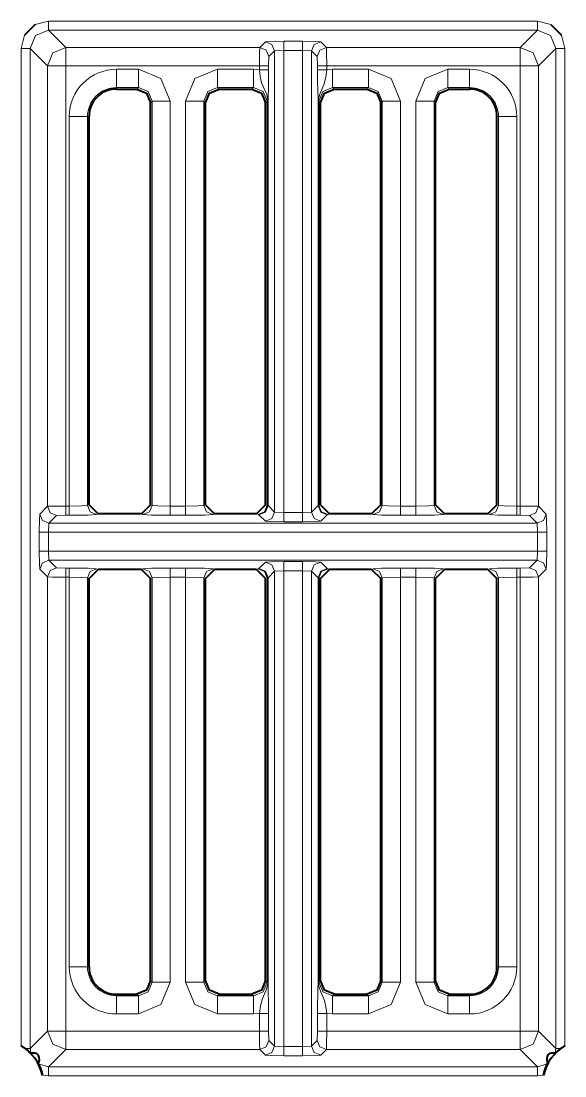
# Model space of a CAD drawing. Header units: millimetres. Extents: x 0 to 2941, y -405 to 1422.
# Drawn here: x 484.1 to 513.9, y 348.7 to 406.4 of the extents above; entities that cross this region are included whole.
import ezdxf

# ---------------------------------------------------------------- set-up
doc = ezdxf.new("R2010")
doc.units = ezdxf.units.MM
doc.layers.add('FINE', color=9, linetype='Continuous')
doc.layers.add('OUTLINE', color=7, linetype='Continuous')

msp = doc.modelspace()

# ---------------------------------------------------------------- linework, layer by layer
at = {"layer": 'FINE', "lineweight": 9}
for p, q in [((485.579, 406.427), (484.852, 406.239)), ((512.354, 406.427), (485.579, 406.427)), ((513.081, 406.239), (512.354, 406.427)), ((486.523, 404.984), (485.579, 405.928)), ((485.579, 405.928), (512.354, 405.928)), ((512.354, 405.928), (511.41, 404.984)), ((484.268, 405.655), (484.08, 404.928)), ((497.457, 405.299), (497.142, 404.984)), ((499.483, 405.324), (498.457, 405.324)), ((500.797, 404.984), (500.482, 405.299)), ((484.08, 404.928), (484.08, 350.348)), ((484.579, 404.928), (485.523, 403.984)), ((484.579, 350.203), (484.579, 404.928)), ((497.142, 404.984), (486.523, 404.984)), ((497.642, 404.484), (497.957, 404.799)), ((497.957, 404.799), (497.957, 379.558)), ((498.457, 379.532), (498.457, 404.825)), ((499.483, 404.825), (499.483, 379.532)), ((499.483, 404.825), (499.982, 404.799)), ((499.982, 404.799), (500.298, 404.484)), ((499.982, 379.558), (499.982, 404.799)), ((511.41, 404.984), (500.797, 404.984)), ((512.41, 403.984), (513.354, 404.928)), ((497.629, 403.984), (497.642, 404.484)), ((500.298, 404.484), (500.31, 403.984)), ((485.523, 403.984), (485.523, 379.873)), ((486.523, 403.984), (497.129, 403.984)), ((486.523, 379.886), (486.523, 403.984)), ((490.502, 403.788), (489.299, 403.788)), ((496.802, 403.788), (494.837, 403.788)), ((497.129, 403.758), (496.802, 403.788)), ((497.129, 403.984), (497.129, 403.758)), ((497.629, 403.758), (497.629, 403.984)), ((500.31, 403.984), (500.31, 403.758)), ((500.81, 403.758), (500.81, 403.984)), ((501.137, 403.788), (500.81, 403.758)), ((503.102, 403.788), (501.137, 403.788)), ((508.635, 403.788), (507.437, 403.788)), ((489.299, 402.708), (489.299, 402.79)), ((489.299, 402.79), (490.502, 402.79)), ((490.502, 402.79), (490.421, 402.708)), ((494.919, 402.708), (494.837, 402.79)), ((494.837, 402.79), (496.802, 402.79)), ((496.802, 402.79), (496.721, 402.708)), ((501.219, 402.708), (501.137, 402.79)), ((501.137, 402.79), (503.102, 402.79)), ((503.102, 402.79), (503.021, 402.708)), ((507.519, 402.708), (507.437, 402.79)), ((491.17, 401.959), (491.251, 402.041)), ((491.251, 402.041), (491.251, 379.923)), ((492.25, 379.886), (492.25, 402.041)), ((493.09, 402.041), (493.09, 379.886)), ((494.088, 402.041), (494.17, 401.959)), ((494.088, 379.923), (494.088, 402.041)), ((497.47, 401.959), (497.551, 402.041)), ((497.551, 402.041), (497.551, 379.923)), ((497.6, 379.915), (497.6, 402.041)), ((500.34, 402.041), (500.34, 379.915)), ((500.356, 379.915), (500.356, 402.041)), ((500.388, 402.041), (500.47, 401.959)), ((500.388, 379.923), (500.388, 402.041)), ((503.77, 401.959), (503.851, 402.041)), ((503.851, 402.041), (503.851, 379.923)), ((504.85, 379.886), (504.85, 402.041)), ((505.69, 402.041), (505.69, 379.886)), ((506.688, 402.041), (506.77, 401.959)), ((506.688, 379.923), (506.688, 402.041)), ((486.719, 401.208), (486.719, 379.886)), ((487.717, 401.208), (487.799, 401.208)), ((487.717, 379.923), (487.717, 401.208)), ((510.135, 401.208), (510.216, 401.208)), ((510.216, 401.208), (510.216, 379.923)), ((485.523, 379.873), (485.103, 379.453)), ((486.719, 379.886), (486.523, 379.886)), ((487.799, 379.964), (487.717, 379.923)), ((491.251, 379.923), (491.17, 379.964)), ((493.09, 379.886), (492.25, 379.886)), ((494.17, 379.964), (494.088, 379.923)), ((497.551, 379.923), (497.47, 379.964)), ((497.583, 379.915), (497.551, 379.923)), ((497.957, 379.558), (497.6, 379.915)), ((500.34, 379.915), (499.982, 379.558)), ((500.388, 379.923), (500.356, 379.915)), ((500.47, 379.964), (500.388, 379.923)), ((503.851, 379.923), (503.77, 379.964)), ((505.69, 379.886), (504.85, 379.886)), ((506.77, 379.964), (506.688, 379.923)), ((510.216, 379.923), (510.135, 379.964)), ((485.603, 378.953), (486.023, 379.373)), ((486.023, 379.373), (486.523, 379.386)), ((486.523, 379.386), (486.719, 379.386)), ((488.216, 379.423), (488.298, 379.464)), ((490.67, 379.464), (490.752, 379.423)), ((492.25, 379.386), (493.09, 379.386)), ((494.588, 379.423), (494.67, 379.464)), ((496.97, 379.464), (497.052, 379.423)), ((497.052, 379.423), (497.1, 379.415)), ((497.1, 379.415), (497.457, 379.058)), ((498.457, 379.532), (497.957, 379.558)), ((499.483, 379.532), (498.457, 379.532)), ((499.982, 379.558), (499.483, 379.532)), ((500.482, 379.058), (500.839, 379.415)), ((500.839, 379.415), (500.888, 379.423)), ((500.888, 379.423), (500.97, 379.464)), ((507.187, 379.423), (507.27, 379.464)), ((512.33, 378.953), (512.356, 378.453)), ((485.078, 378.453), (485.078, 377.427)), ((512.855, 377.427), (512.855, 378.453)), ((512.356, 377.427), (485.578, 377.427)), ((485.603, 376.928), (485.578, 377.427)), ((512.356, 377.427), (512.33, 376.928)), ((485.103, 376.428), (485.523, 376.008)), ((485.603, 376.928), (512.33, 376.928)), ((486.023, 376.508), (485.603, 376.928)), ((486.523, 376.495), (486.023, 376.508)), ((486.719, 376.495), (486.523, 376.495)), ((488.298, 376.417), (488.216, 376.458)), ((490.752, 376.458), (490.67, 376.417)), ((493.09, 376.495), (492.25, 376.495)), ((494.67, 376.417), (494.588, 376.458)), ((497.052, 376.458), (496.97, 376.417)), ((503.352, 376.458), (503.27, 376.417)), ((505.69, 376.495), (504.85, 376.495)), ((507.27, 376.417), (507.187, 376.458)), ((509.717, 376.458), (509.635, 376.417)), ((511.41, 376.495), (511.215, 376.495)), ((511.91, 376.508), (511.41, 376.495)), ((512.33, 376.928), (511.91, 376.508)), ((512.41, 376.008), (512.83, 376.428)), ((485.523, 376.008), (485.523, 351.147)), ((486.523, 351.147), (486.523, 375.995)), ((491.17, 375.917), (491.251, 375.958)), ((492.25, 353.84), (492.25, 375.995)), ((494.088, 353.84), (494.088, 375.958)), ((494.088, 375.958), (494.17, 375.917)), ((497.47, 375.917), (497.551, 375.958)), ((497.551, 375.958), (497.583, 375.966)), ((497.551, 375.958), (497.551, 353.84)), ((497.583, 375.966), (497.583, 353.84)), ((497.6, 375.966), (497.957, 376.323)), ((497.6, 353.84), (497.6, 375.966)), ((497.957, 376.323), (498.457, 376.349)), ((497.957, 376.323), (497.957, 350.331)), ((498.457, 350.306), (498.457, 376.349)), ((498.457, 376.349), (499.483, 376.349)), ((499.483, 376.349), (499.483, 350.306)), ((499.483, 376.349), (499.982, 376.323)), ((499.982, 376.323), (500.34, 375.966)), ((499.982, 350.331), (499.982, 376.323)), ((500.34, 375.966), (500.34, 353.84)), ((500.356, 353.84), (500.356, 375.966)), ((500.356, 375.966), (500.388, 375.958)), ((500.388, 375.958), (500.47, 375.917)), ((500.388, 353.84), (500.388, 375.958)), ((504.85, 353.84), (504.85, 375.995)), ((504.85, 375.995), (505.69, 375.995)), ((505.69, 375.995), (505.69, 353.84)), ((511.215, 375.995), (511.41, 375.995)), ((511.215, 354.672), (511.215, 375.995)), ((511.41, 375.995), (511.41, 351.147)), ((512.41, 351.147), (512.41, 376.008)), ((510.216, 354.672), (510.135, 354.672)), ((494.17, 353.921), (494.088, 353.84)), ((497.551, 353.84), (497.47, 353.921)), ((500.47, 353.921), (500.388, 353.84)), ((503.851, 353.84), (503.77, 353.921)), ((506.77, 353.921), (506.688, 353.84)), ((494.837, 353.091), (494.919, 353.172)), ((496.802, 353.091), (494.837, 353.091)), ((496.721, 353.172), (496.802, 353.091)), ((501.137, 353.091), (501.219, 353.172)), ((503.102, 353.091), (501.137, 353.091)), ((503.021, 353.172), (503.102, 353.091)), ((507.437, 353.091), (507.519, 353.172)), ((508.635, 353.091), (507.437, 353.091)), ((508.635, 353.172), (508.635, 353.091)), ((496.802, 352.092), (497.129, 352.123)), ((497.129, 352.123), (497.129, 351.147)), ((497.629, 351.147), (497.629, 352.123)), ((500.81, 351.147), (500.81, 352.123)), ((500.81, 352.123), (501.137, 352.092)), ((494.837, 352.092), (496.802, 352.092)), ((501.137, 352.092), (503.102, 352.092)), ((507.437, 352.092), (508.635, 352.092)), ((485.523, 351.147), (484.579, 350.203)), ((497.129, 351.147), (486.523, 351.147)), ((497.642, 350.647), (497.629, 351.147)), ((511.41, 351.147), (500.81, 351.147)), ((497.957, 350.331), (497.642, 350.647)), ((500.298, 350.647), (499.982, 350.331)), ((484.613, 349.948), (484.579, 350.203)), ((485.579, 349.203), (486.523, 350.147)), ((486.523, 350.147), (497.142, 350.147)), ((498.457, 350.306), (497.957, 350.331)), ((499.483, 350.306), (498.457, 350.306)), ((499.982, 350.331), (499.483, 350.306)), ((500.482, 349.832), (500.797, 350.147)), ((500.797, 350.147), (511.41, 350.147)), ((511.41, 350.147), (512.354, 349.203)), ((513.354, 350.203), (513.321, 349.948)), ((485.579, 349.203), (485.04, 349.361)), ((498.457, 349.806), (499.483, 349.806)), ((512.893, 349.361), (512.354, 349.203)), ((485.256, 348.739), (485.579, 348.703)), ((512.354, 349.203), (485.579, 349.203))]:
    msp.add_line(p, q, dxfattribs=at)
for points in [[(485.579, 405.928), (485.579, 406.078), (485.579, 406.427)], [(512.354, 405.928), (512.354, 406.078), (512.354, 406.427)], [(484.579, 404.928), (484.872, 405.635), (485.579, 405.928)], [(512.354, 405.928), (513.061, 405.635), (513.354, 404.928)], [(498.457, 405.324), (497.759, 405.317), (497.457, 405.299)], [(497.457, 405.299), (497.81, 405.152), (497.957, 404.799)], [(498.457, 405.324), (498.457, 405.173), (498.457, 404.825)], [(499.483, 405.324), (499.483, 405.173), (499.483, 404.825)], [(500.482, 405.299), (500.18, 405.317), (499.483, 405.324)], [(500.482, 405.299), (500.129, 405.152), (499.982, 404.799)], [(513.853, 350.348), (513.853, 404.928), (513.665, 405.655)], [(484.08, 404.928), (484.429, 404.928), (484.579, 404.928)], [(486.523, 404.984), (485.816, 404.691), (485.523, 403.984)], [(486.523, 403.984), (486.523, 404.682), (486.523, 404.984)], [(497.142, 404.984), (497.133, 404.682), (497.129, 403.984)], [(497.142, 404.984), (497.495, 404.837), (497.642, 404.484)], [(497.957, 404.799), (498.457, 404.825), (499.483, 404.825)], [(500.797, 404.984), (500.444, 404.837), (500.298, 404.484)], [(500.81, 403.984), (500.806, 404.682), (500.797, 404.984)], [(512.41, 403.984), (512.117, 404.691), (511.41, 404.984)], [(511.41, 403.984), (511.41, 404.682), (511.41, 404.984)], [(513.354, 404.928), (513.354, 350.203), (512.41, 351.147)], [(513.354, 404.928), (513.504, 404.928), (513.853, 404.928)], [(485.523, 403.984), (485.825, 403.984), (486.523, 403.984)], [(489.299, 402.79), (489.299, 403.1), (489.299, 403.788)], [(490.502, 402.79), (490.502, 403.1), (490.502, 403.788)], [(492.25, 402.041), (491.738, 403.277), (490.502, 403.788)], [(494.837, 403.788), (493.601, 403.277), (493.09, 402.041)], [(494.837, 403.788), (494.837, 403.1), (494.837, 402.79)], [(496.802, 403.788), (496.802, 403.1), (496.802, 402.79)], [(497.129, 403.984), (497.478, 403.984), (497.629, 403.984)], [(497.129, 403.758), (497.478, 403.758), (497.629, 403.758)], [(497.129, 403.758), (497.172, 403.394), (497.25, 403.051), (497.475, 402.533), (497.526, 402.396), (497.555, 402.289), (497.578, 402.144), (497.583, 402.074), (497.583, 402.041), (497.583, 379.915)], [(497.6, 402.041), (497.6, 402.053), (497.6, 402.081), (497.601, 402.14), (497.603, 402.189), (497.605, 402.263), (497.62, 402.757), (497.627, 403.228), (497.629, 403.758)], [(500.81, 403.984), (500.461, 403.984), (500.31, 403.984)], [(500.81, 403.758), (500.461, 403.758), (500.31, 403.758)], [(500.31, 403.758), (500.313, 403.166), (500.323, 402.618), (500.336, 402.21), (500.339, 402.102), (500.339, 402.068), (500.34, 402.041)], [(500.356, 402.041), (500.358, 402.111), (500.367, 402.198), (500.427, 402.437), (500.649, 402.937), (500.76, 403.351), (500.81, 403.758)], [(500.81, 403.984), (511.41, 403.984), (511.41, 379.886)], [(501.137, 403.788), (501.137, 403.1), (501.137, 402.79)], [(503.102, 403.788), (503.102, 403.1), (503.102, 402.79)], [(504.85, 402.041), (504.338, 403.277), (503.102, 403.788)], [(507.437, 403.788), (506.201, 403.277), (505.69, 402.041)], [(507.437, 403.788), (507.437, 403.1), (507.437, 402.79)], [(508.635, 403.788), (508.635, 403.1), (508.635, 402.79)], [(511.41, 403.984), (512.108, 403.984), (512.41, 403.984)], [(512.83, 379.453), (512.41, 379.873), (512.41, 403.984)], [(490.502, 402.79), (491.033, 402.572), (491.251, 402.041)], [(494.088, 402.041), (494.306, 402.572), (494.837, 402.79)], [(496.802, 402.79), (497.333, 402.572), (497.551, 402.041)], [(500.356, 402.041), (500.377, 402.041), (500.388, 402.041), (500.606, 402.572), (501.137, 402.79)], [(503.102, 402.79), (503.633, 402.572), (503.851, 402.041)], [(506.688, 402.041), (506.906, 402.572), (507.437, 402.79)], [(507.437, 402.79), (508.635, 402.79), (508.635, 402.708)], [(491.251, 402.041), (491.561, 402.041), (492.25, 402.041)], [(493.09, 402.041), (493.778, 402.041), (494.088, 402.041)], [(497.551, 402.041), (497.562, 402.041), (497.583, 402.041)], [(497.583, 402.041), (497.595, 402.041), (497.6, 402.041)], [(500.356, 402.041), (500.344, 402.041), (500.34, 402.041)], [(503.851, 402.041), (504.161, 402.041), (504.85, 402.041)], [(505.69, 402.041), (506.378, 402.041), (506.688, 402.041)], [(486.719, 401.208), (487.407, 401.208), (487.717, 401.208)], [(511.215, 401.208), (510.526, 401.208), (510.216, 401.208)], [(511.41, 379.886), (511.215, 379.886), (511.215, 401.208)], [(486.523, 379.886), (485.825, 379.882), (485.523, 379.873)], [(486.023, 379.373), (485.67, 379.52), (485.523, 379.873)], [(486.523, 379.386), (486.523, 379.537), (486.523, 379.886)], [(487.717, 379.923), (487.407, 379.897), (486.719, 379.886)], [(486.719, 379.886), (486.719, 379.537), (486.719, 379.386)], [(487.717, 379.923), (487.864, 379.57), (488.216, 379.423)], [(490.752, 379.423), (491.104, 379.57), (491.251, 379.923)], [(492.25, 379.886), (491.561, 379.897), (491.251, 379.923)], [(492.25, 379.386), (492.25, 379.537), (492.25, 379.886)], [(494.088, 379.923), (493.778, 379.897), (493.09, 379.886)], [(493.09, 379.386), (493.09, 379.537), (493.09, 379.886)], [(494.588, 379.423), (494.235, 379.57), (494.088, 379.923)], [(497.551, 379.923), (497.405, 379.57), (497.052, 379.423)], [(497.6, 379.915), (497.453, 379.562), (497.1, 379.415)], [(497.583, 379.915), (497.44, 379.563), (497.1, 379.415)], [(497.6, 379.915), (497.595, 379.915), (497.583, 379.915)], [(500.34, 379.915), (500.486, 379.562), (500.839, 379.415)], [(500.356, 379.915), (500.344, 379.915), (500.34, 379.915)], [(500.356, 379.915), (500.499, 379.563), (500.839, 379.415)], [(500.388, 379.923), (500.535, 379.57), (500.888, 379.423)], [(503.851, 379.923), (503.704, 379.57), (503.352, 379.423)], [(504.85, 379.886), (504.161, 379.897), (503.851, 379.923)], [(504.85, 379.886), (504.85, 379.537), (504.85, 379.386)], [(506.688, 379.923), (506.378, 379.897), (505.69, 379.886)], [(505.69, 379.886), (505.69, 379.537), (505.69, 379.386)], [(506.688, 379.923), (506.835, 379.57), (507.187, 379.423)], [(509.717, 379.423), (510.07, 379.57), (510.216, 379.923)], [(511.215, 379.886), (510.526, 379.897), (510.216, 379.923)], [(511.215, 379.386), (511.215, 379.537), (511.215, 379.886)], [(511.41, 379.386), (511.41, 379.537), (511.41, 379.886)], [(512.41, 379.873), (512.108, 379.882), (511.41, 379.886)], [(511.91, 379.373), (512.263, 379.52), (512.41, 379.873)], [(485.103, 379.453), (485.085, 379.151), (485.078, 378.453)], [(485.603, 378.953), (485.25, 379.1), (485.103, 379.453)], [(511.91, 379.373), (512.33, 378.953), (485.603, 378.953)], [(486.719, 379.386), (487.751, 379.397), (488.216, 379.423)], [(490.752, 379.423), (491.217, 379.397), (492.25, 379.386)], [(493.09, 379.386), (494.122, 379.397), (494.588, 379.423)], [(497.957, 379.558), (497.81, 379.204), (497.457, 379.058)], [(498.457, 379.532), (498.457, 379.183), (498.457, 379.033)], [(499.483, 379.532), (499.483, 379.183), (499.483, 379.033)], [(499.982, 379.558), (500.129, 379.204), (500.482, 379.058)], [(503.27, 379.464), (503.352, 379.423), (503.817, 379.397), (504.85, 379.386)], [(504.85, 379.386), (505.69, 379.386), (506.722, 379.397), (507.187, 379.423)], [(509.635, 379.464), (509.717, 379.423), (510.182, 379.397), (511.215, 379.386)], [(511.215, 379.386), (511.41, 379.386), (511.91, 379.373)], [(512.33, 378.953), (512.683, 379.1), (512.83, 379.453)], [(512.855, 378.453), (512.848, 379.151), (512.83, 379.453)], [(485.578, 377.427), (485.578, 378.453), (485.603, 378.953)], [(497.457, 379.058), (497.759, 379.04), (498.457, 379.033)], [(498.457, 379.033), (499.483, 379.033), (500.18, 379.04), (500.482, 379.058)], [(485.578, 378.453), (485.229, 378.453), (485.078, 378.453)], [(485.578, 378.453), (512.356, 378.453), (512.356, 377.427)], [(512.356, 378.453), (512.704, 378.453), (512.855, 378.453)], [(485.578, 377.427), (485.229, 377.427), (485.078, 377.427)], [(485.078, 377.427), (485.085, 376.73), (485.103, 376.428)], [(512.356, 377.427), (512.704, 377.427), (512.855, 377.427)], [(512.83, 376.428), (512.848, 376.73), (512.855, 377.427)], [(485.603, 376.928), (485.25, 376.781), (485.103, 376.428)], [(486.023, 376.508), (485.67, 376.361), (485.523, 376.008)], [(486.523, 376.495), (486.523, 376.344), (486.523, 375.995)], [(486.719, 376.495), (486.719, 376.344), (486.719, 375.995)], [(488.216, 376.458), (487.751, 376.484), (486.719, 376.495)], [(488.216, 376.458), (487.864, 376.311), (487.717, 375.958)], [(492.25, 376.495), (491.217, 376.484), (490.752, 376.458)], [(491.251, 375.958), (491.104, 376.311), (490.752, 376.458)], [(492.25, 375.995), (492.25, 376.344), (492.25, 376.495)], [(493.09, 375.995), (493.09, 376.344), (493.09, 376.495)], [(494.588, 376.458), (494.122, 376.484), (493.09, 376.495)], [(494.088, 375.958), (494.235, 376.311), (494.588, 376.458)], [(497.457, 376.823), (497.1, 376.466), (497.052, 376.458)], [(497.052, 376.458), (497.405, 376.311), (497.551, 375.958)], [(497.1, 376.466), (497.453, 376.319), (497.6, 375.966)], [(497.1, 376.466), (497.44, 376.318), (497.583, 375.966)], [(499.483, 376.848), (498.457, 376.848), (497.759, 376.841), (497.457, 376.823)], [(497.457, 376.823), (497.81, 376.676), (497.957, 376.323)], [(498.457, 376.848), (498.457, 376.697), (498.457, 376.349)], [(499.483, 376.848), (499.483, 376.697), (499.483, 376.349)], [(500.839, 376.466), (500.482, 376.823), (500.18, 376.841), (499.483, 376.848)], [(500.482, 376.823), (500.129, 376.676), (499.982, 376.323)], [(500.839, 376.466), (500.486, 376.319), (500.34, 375.966)], [(500.839, 376.466), (500.499, 376.318), (500.356, 375.966)], [(500.888, 376.458), (500.535, 376.311), (500.388, 375.958)], [(500.97, 376.417), (500.888, 376.458), (500.839, 376.466)], [(504.85, 376.495), (503.817, 376.484), (503.352, 376.458)], [(503.352, 376.458), (503.704, 376.311), (503.851, 375.958)], [(504.85, 376.495), (504.85, 376.344), (504.85, 375.995)], [(505.69, 376.495), (505.69, 376.344), (505.69, 375.995)], [(507.187, 376.458), (506.722, 376.484), (505.69, 376.495)], [(507.187, 376.458), (506.835, 376.311), (506.688, 375.958)], [(511.215, 376.495), (510.182, 376.484), (509.717, 376.458)], [(510.216, 375.958), (510.07, 376.311), (509.717, 376.458)], [(511.215, 375.995), (511.215, 376.344), (511.215, 376.495)], [(511.41, 376.495), (511.41, 376.344), (511.41, 375.995)], [(511.91, 376.508), (512.263, 376.361), (512.41, 376.008)], [(512.33, 376.928), (512.683, 376.781), (512.83, 376.428)], [(485.523, 376.008), (485.825, 375.999), (486.523, 375.995)], [(486.523, 375.995), (486.719, 375.995), (486.719, 354.672)], [(486.719, 375.995), (487.407, 375.984), (487.717, 375.958)], [(487.799, 354.672), (487.717, 354.672), (487.717, 375.958), (487.799, 375.917)], [(491.251, 375.958), (491.251, 353.84), (491.17, 353.921)], [(491.251, 375.958), (491.561, 375.984), (492.25, 375.995)], [(492.25, 375.995), (493.09, 375.995), (493.09, 353.84)], [(493.09, 375.995), (493.778, 375.984), (494.088, 375.958)], [(497.583, 375.966), (497.595, 375.966), (497.6, 375.966)], [(500.34, 375.966), (500.344, 375.966), (500.356, 375.966)], [(503.77, 375.917), (503.851, 375.958), (503.851, 353.84)], [(503.851, 375.958), (504.161, 375.984), (504.85, 375.995)], [(505.69, 375.995), (506.378, 375.984), (506.688, 375.958)], [(506.688, 353.84), (506.688, 375.958), (506.77, 375.917)], [(510.135, 375.917), (510.216, 375.958), (510.216, 354.672)], [(510.216, 375.958), (510.526, 375.984), (511.215, 375.995)], [(511.41, 375.995), (512.108, 375.999), (512.41, 376.008)], [(486.719, 354.672), (487.407, 354.672), (487.717, 354.672)], [(510.216, 354.672), (510.526, 354.672), (511.215, 354.672)], [(489.299, 352.092), (490.502, 352.092), (491.738, 352.604), (492.25, 353.84)], [(491.251, 353.84), (491.033, 353.309), (490.502, 353.091)], [(491.251, 353.84), (491.561, 353.84), (492.25, 353.84)], [(493.09, 353.84), (493.778, 353.84), (494.088, 353.84)], [(493.09, 353.84), (493.601, 352.604), (494.837, 352.092)], [(494.837, 353.091), (494.306, 353.309), (494.088, 353.84)], [(497.551, 353.84), (497.333, 353.309), (496.802, 353.091)], [(497.583, 353.84), (497.581, 353.769), (497.572, 353.683), (497.512, 353.444), (497.29, 352.943), (497.179, 352.53), (497.129, 352.123)], [(497.551, 353.84), (497.562, 353.84), (497.583, 353.84)], [(497.6, 353.84), (497.595, 353.84), (497.583, 353.84)], [(497.629, 352.123), (497.626, 352.715), (497.616, 353.263), (497.604, 353.671), (497.6, 353.779), (497.6, 353.813), (497.6, 353.84)], [(500.34, 353.84), (500.34, 353.827), (500.339, 353.8), (500.338, 353.741), (500.336, 353.692), (500.334, 353.618), (500.32, 353.124), (500.313, 352.653), (500.31, 352.123)], [(500.34, 353.84), (500.344, 353.84), (500.356, 353.84)], [(500.356, 353.84), (500.377, 353.84), (500.388, 353.84)], [(500.81, 352.123), (500.767, 352.487), (500.689, 352.83), (500.465, 353.348), (500.413, 353.485), (500.384, 353.591), (500.361, 353.737), (500.357, 353.807), (500.356, 353.84)], [(501.137, 353.091), (500.606, 353.309), (500.388, 353.84)], [(503.851, 353.84), (503.633, 353.309), (503.102, 353.091)], [(503.102, 352.092), (504.338, 352.604), (504.85, 353.84)], [(503.851, 353.84), (504.161, 353.84), (504.85, 353.84)], [(506.688, 353.84), (506.378, 353.84), (505.69, 353.84)], [(505.69, 353.84), (506.201, 352.604), (507.437, 352.092)], [(507.437, 353.091), (506.906, 353.309), (506.688, 353.84)], [(490.421, 353.172), (490.502, 353.091), (489.299, 353.091), (489.299, 353.172)], [(489.299, 352.092), (489.299, 352.781), (489.299, 353.091)], [(490.502, 352.092), (490.502, 352.781), (490.502, 353.091)], [(494.837, 353.091), (494.837, 352.781), (494.837, 352.092)], [(496.802, 353.091), (496.802, 352.781), (496.802, 352.092)], [(501.137, 353.091), (501.137, 352.781), (501.137, 352.092)], [(503.102, 353.091), (503.102, 352.781), (503.102, 352.092)], [(507.437, 353.091), (507.437, 352.781), (507.437, 352.092)], [(508.635, 353.091), (508.635, 352.781), (508.635, 352.092)], [(497.629, 352.123), (497.478, 352.123), (497.129, 352.123)], [(500.31, 352.123), (500.31, 351.147), (500.298, 350.647)], [(500.31, 352.123), (500.461, 352.123), (500.81, 352.123)], [(485.523, 351.147), (485.816, 350.44), (486.523, 350.147)], [(485.523, 351.147), (485.825, 351.147), (486.523, 351.147)], [(486.523, 350.147), (486.523, 350.449), (486.523, 351.147)], [(497.629, 351.147), (497.478, 351.147), (497.129, 351.147)], [(497.129, 351.147), (497.133, 350.449), (497.142, 350.147)], [(500.31, 351.147), (500.461, 351.147), (500.81, 351.147)], [(500.797, 350.147), (500.806, 350.449), (500.81, 351.147)], [(511.41, 350.147), (512.117, 350.44), (512.41, 351.147)], [(511.41, 351.147), (512.108, 351.147), (512.41, 351.147)], [(511.41, 350.147), (511.41, 350.449), (511.41, 351.147)], [(497.642, 350.647), (497.495, 350.294), (497.142, 350.147)], [(500.298, 350.647), (500.444, 350.294), (500.797, 350.147)], [(484.302, 350.203), (484.501, 350.203), (484.579, 350.203)], [(497.142, 350.147), (497.457, 349.832), (497.759, 349.813), (498.457, 349.806)], [(497.957, 350.331), (497.81, 349.978), (497.457, 349.832)], [(498.457, 350.306), (498.457, 349.957), (498.457, 349.806)], [(499.483, 350.306), (499.483, 349.957), (499.483, 349.806)], [(499.483, 349.806), (500.18, 349.813), (500.482, 349.832)], [(499.982, 350.331), (500.129, 349.978), (500.482, 349.832)], [(513.354, 350.203), (513.432, 350.203), (513.631, 350.203)], [(485.579, 348.703), (485.579, 349.052), (485.579, 349.203)], [(485.579, 348.703), (512.354, 348.703), (512.677, 348.739)], [(512.354, 348.703), (512.354, 349.052), (512.354, 349.203)]]:
    msp.add_lwpolyline(points, dxfattribs=at)
for points in [[(489.299, 403.788, 0.414223), (486.719, 401.208)], [(511.215, 401.208, 0.414218), (508.635, 403.788)], [(489.299, 402.79, 0.414214), (487.717, 401.208)], [(510.216, 401.208, 0.414237), (508.635, 402.79)], [(486.719, 354.672, 0.414223), (489.299, 352.093)], [(487.717, 354.672, 0.414214), (489.299, 353.091)], [(508.635, 353.091, 0.41419), (510.216, 354.672)], [(508.635, 352.093, 0.414189), (511.215, 354.672)]]:
    msp.add_lwpolyline(points, format="xyb", dxfattribs=at)
at = {"layer": 'OUTLINE', "lineweight": 40}
for p, q in [((484.852, 406.239), (484.268, 405.655)), ((513.081, 406.239), (513.665, 405.655)), ((489.299, 402.708), (490.421, 402.708)), ((494.919, 402.708), (496.721, 402.708)), ((507.519, 402.708), (508.635, 402.708)), ((491.17, 379.964), (491.17, 401.959)), ((497.47, 379.964), (497.47, 401.959)), ((500.47, 379.964), (500.47, 401.959)), ((503.77, 379.964), (503.77, 401.959)), ((506.77, 379.964), (506.77, 401.959)), ((487.799, 379.964), (487.799, 401.208)), ((510.135, 379.964), (510.135, 401.208)), ((491.17, 379.964), (490.67, 379.464)), ((497.47, 379.964), (496.97, 379.464)), ((500.97, 379.464), (500.47, 379.964)), ((503.77, 379.964), (503.27, 379.464)), ((510.135, 379.964), (509.635, 379.464)), ((503.27, 379.464), (500.97, 379.464)), ((487.799, 375.917), (488.298, 376.417)), ((490.67, 376.417), (488.298, 376.417)), ((490.67, 376.417), (491.17, 375.917)), ((494.17, 375.917), (494.67, 376.417)), ((496.97, 376.417), (494.67, 376.417)), ((496.97, 376.417), (497.47, 375.917)), ((500.47, 375.917), (500.97, 376.417)), ((503.27, 376.417), (500.97, 376.417)), ((503.27, 376.417), (503.77, 375.917)), ((506.77, 375.917), (507.27, 376.417)), ((509.635, 376.417), (507.27, 376.417)), ((509.635, 376.417), (510.135, 375.917)), ((487.799, 354.672), (487.799, 375.917)), ((491.17, 353.921), (491.17, 375.917)), ((494.17, 353.921), (494.17, 375.917)), ((497.47, 353.921), (497.47, 375.917)), ((500.47, 353.921), (500.47, 375.917)), ((503.77, 353.921), (503.77, 375.917)), ((506.77, 353.921), (506.77, 375.917)), ((510.135, 354.672), (510.135, 375.917)), ((489.299, 353.172), (490.421, 353.172)), ((494.919, 353.172), (496.721, 353.172)), ((501.219, 353.172), (503.021, 353.172)), ((507.519, 353.172), (508.635, 353.172)), ((484.08, 350.348), (484.302, 350.203)), ((513.631, 350.203), (513.853, 350.348))]:
    msp.add_line(p, q, dxfattribs=at)
for points in [[(489.299, 402.708, 0.414214), (487.799, 401.208)], [(510.135, 401.208, 0.414214), (508.635, 402.708)], [(487.799, 354.672, 0.414214), (489.299, 353.172)], [(508.635, 353.172, 0.414214), (510.135, 354.672)], [(485.256, 348.739, 0.207864), (484.08, 350.348)], [(513.853, 350.348, 0.207951), (512.677, 348.739)]]:
    msp.add_lwpolyline(points, format="xyb", dxfattribs=at)
for points in [[(490.421, 402.708), (490.95, 402.489), (491.17, 401.959)], [(494.17, 379.964), (494.17, 401.959), (494.389, 402.489), (494.919, 402.708)], [(496.721, 402.708), (497.25, 402.489), (497.47, 401.959)], [(500.47, 401.959), (500.689, 402.489), (501.219, 402.708)], [(501.219, 402.708), (503.021, 402.708), (503.55, 402.489), (503.77, 401.959)], [(506.77, 401.959), (506.989, 402.489), (507.519, 402.708)], [(490.67, 379.464), (488.298, 379.464), (487.799, 379.964)], [(496.97, 379.464), (494.67, 379.464), (494.17, 379.964)], [(509.635, 379.464), (507.27, 379.464), (506.77, 379.964)], [(491.17, 353.921), (490.95, 353.392), (490.421, 353.172)], [(494.919, 353.172), (494.389, 353.392), (494.17, 353.921)], [(497.47, 353.921), (497.25, 353.392), (496.721, 353.172)], [(501.219, 353.172), (500.689, 353.392), (500.47, 353.921)], [(503.77, 353.921), (503.55, 353.392), (503.021, 353.172)], [(507.519, 353.172), (506.989, 353.392), (506.77, 353.921)], [(484.302, 350.203), (484.474, 350.069), (484.564, 349.99), (484.601, 349.956), (484.613, 349.948)], [(485.04, 349.361), (485.059, 349.435), (485.081, 349.605), (485.071, 349.716), (485.036, 349.811), (485.027, 349.826), (485.022, 349.833), (485.02, 349.836), (485.018, 349.838), (485.017, 349.84), (485.015, 349.843), (485.013, 349.845), (485.01, 349.849), (485.002, 349.858), (484.985, 349.876), (484.945, 349.906), (484.848, 349.945), (484.613, 349.948)], [(513.321, 349.948), (513.256, 349.955), (513.109, 349.95), (513.016, 349.921), (512.939, 349.866), (512.926, 349.853), (512.921, 349.846), (512.919, 349.843), (512.917, 349.841), (512.915, 349.839), (512.913, 349.836), (512.911, 349.832), (512.906, 349.825), (512.894, 349.805), (512.875, 349.762), (512.855, 349.664), (512.88, 349.409), (512.893, 349.361)], [(513.321, 349.948), (513.336, 349.96), (513.387, 350.006), (513.521, 350.12), (513.631, 350.203)], [(485.04, 349.361), (485.047, 349.341), (485.076, 349.277), (485.144, 349.111), (485.216, 348.892), (485.256, 348.739)], [(512.677, 348.739), (512.743, 348.98), (512.809, 349.164), (512.865, 349.295), (512.887, 349.345), (512.893, 349.361)]]:
    msp.add_lwpolyline(points, dxfattribs=at)

doc.saveas('drawing.dxf')
